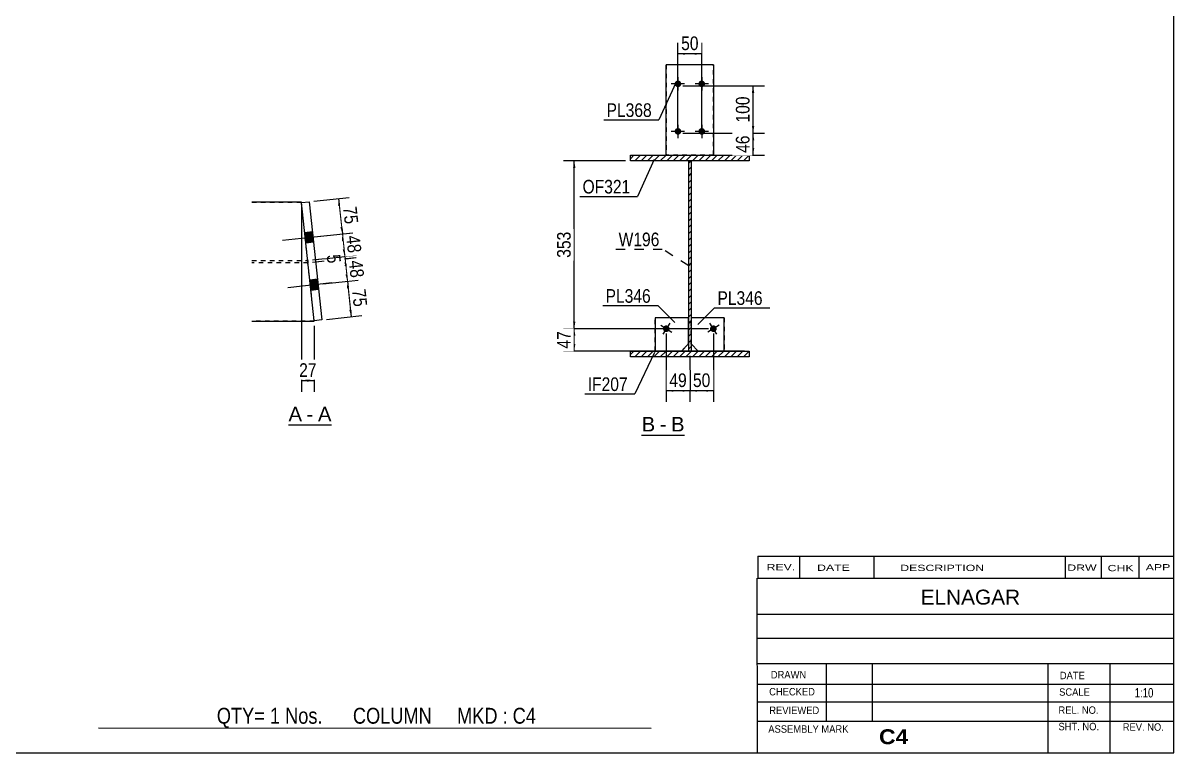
# Model space of a CAD drawing. Header units: millimetres. Extents: x -339 to 63, y -167 to 110.
# Drawn here: x -178.9 to 63, y -166.8 to -13.3 of the extents above; entities that cross this region are included whole.
import ezdxf

# ---------------------------------------------------------------- set-up
doc = ezdxf.new("R2010")
doc.units = ezdxf.units.MM
doc.linetypes.add('DXK_LINE_DOT1', pattern=[1.8814, 0.9407, -0.9407])
doc.linetypes.add('DXK_LINE_DOT2', pattern=[3.9198, 1.9599, -1.9599])
doc.styles.add('Arial', font='ARIAL.TTF', dxfattribs={"height": 0.2})
doc.styles.add('Arial Bold', font='ARIALBD.TTF', dxfattribs={"height": 0.2})
doc.styles.add('Arial Narrow', font='ARIALN.TTF', dxfattribs={"height": 0.2})

# ---------------------------------------------------------------- blocks, each defined once
blk = doc.blocks.new('Unknown-629260772-1210')
at = {"color": 5, "linetype": 'Continuous'}
for p, q in [((63.05, -166.8), (63.05, 110.2)), ((-336.95, -166.8), (63.05, -166.8))]:
    blk.add_line(p, q, dxfattribs=at)
blk = doc.blocks.new('Unknown-629260772-12 - 1934')
at = {"color": 7, "linetype": 'Continuous'}
blk.add_line((-123.11, -97.8), (-114.08, -97.8), dxfattribs=at)
at = {"color": 0, "linetype": 'Continuous'}
blk.add_wipeout([(-120.27, -97.05), (-120.27, -93.85), (-123.11, -93.85), (-123.11, -97.05)], dxfattribs=at)
blk.add_wipeout([(-117.88, -97.05), (-117.88, -93.85), (-119.31, -93.85), (-119.31, -97.05)], dxfattribs=at)
at = {"color": 96, "linetype": 'Continuous', "style": 'Arial'}
blk.add_text('A', height=3.06, dxfattribs=at).set_placement((-123.11, -97.05))
at = {"color": 0, "linetype": 'Continuous'}
blk.add_wipeout([(-114.08, -97.05), (-114.08, -93.85), (-116.92, -93.85), (-116.92, -97.05)], dxfattribs=at)
at = {"color": 96, "linetype": 'Continuous', "style": 'Arial'}
for s, p in [('A', (-116.92, -97.05)), ('-', (-119.31, -97.05))]:
    blk.add_text(s, height=3.06, dxfattribs=at).set_placement(p)
blk = doc.blocks.new('Unknown-629260772-13 - 2031')
at = {"color": 7, "linetype": 'Continuous'}
blk.add_line((-48.87, -99.93), (-39.84, -99.93), dxfattribs=at)
at = {"color": 0, "linetype": 'Continuous'}
blk.add_wipeout([(-46.03, -99.18), (-46.03, -95.98), (-48.87, -95.98), (-48.87, -99.18)], dxfattribs=at)
blk.add_wipeout([(-43.65, -99.18), (-43.65, -95.98), (-45.07, -95.98), (-45.07, -99.18)], dxfattribs=at)
at = {"color": 96, "linetype": 'Continuous', "style": 'Arial'}
blk.add_text('B', height=3.06, dxfattribs=at).set_placement((-48.87, -99.18))
at = {"color": 0, "linetype": 'Continuous'}
blk.add_wipeout([(-39.84, -99.18), (-39.84, -95.98), (-42.69, -95.98), (-42.69, -99.18)], dxfattribs=at)
at = {"color": 96, "linetype": 'Continuous', "style": 'Arial'}
for s, p in [('B', (-42.69, -99.18)), ('-', (-45.07, -99.18))]:
    blk.add_text(s, height=3.06, dxfattribs=at).set_placement(p)
blk = doc.blocks.new('Part-629260772-1977 - 1934')
at = {"color": 7, "linetype": 'DXK_LINE_DOT1'}
for p, q in [((-130.79, -50.95), (-120.39, -50.95)), ((-120.39, -50.95), (-120.38, -51.02)), ((-117.7, -75.95), (-130.79, -75.95))]:
    blk.add_line(p, q, dxfattribs=at)
blk = doc.blocks.new('Bolt-629260772-1952 - 1934')
at = {"linetype": 'Continuous'}
for points in [[(-119.69, -57.39), (-119.46, -59.57), (-117.87, -59.4), (-118.1, -57.22)], [(-119.69, -57.39), (-119.46, -59.57), (-117.87, -59.4), (-118.1, -57.22)], [(-119.69, -57.39), (-119.46, -59.57), (-117.87, -59.4), (-118.1, -57.22)], [(-119.69, -57.39), (-119.46, -59.57), (-117.87, -59.4), (-118.1, -57.22)], [(-118.63, -67.33), (-118.39, -69.52), (-116.8, -69.35), (-117.03, -67.16)], [(-118.63, -67.33), (-118.39, -69.52), (-116.8, -69.35), (-117.03, -67.16)], [(-118.63, -67.33), (-118.39, -69.52), (-116.8, -69.35), (-117.03, -67.16)], [(-118.63, -67.33), (-118.39, -69.52), (-116.8, -69.35), (-117.03, -67.16)]]:
    blk.add_hatch(color=3, dxfattribs=at).paths.add_polyline_path(points)
at = {"color": 3, "linetype": 'Continuous'}
for p, q in [((-115.06, -58), (-124.35, -58.99)), ((-115.06, -58), (-124.35, -58.99)), ((-115.06, -58), (-124.35, -58.99)), ((-115.06, -58), (-124.35, -58.99)), ((-118.1, -57.22), (-119.69, -57.39)), ((-118.1, -57.22), (-119.69, -57.39)), ((-118.1, -57.22), (-119.69, -57.39)), ((-118.1, -57.22), (-119.69, -57.39)), ((-117.87, -59.4), (-119.46, -59.57)), ((-117.87, -59.4), (-119.46, -59.57)), ((-117.87, -59.4), (-119.46, -59.57)), ((-117.87, -59.4), (-119.46, -59.57)), ((-117.03, -67.16), (-118.63, -67.33)), ((-117.03, -67.16), (-118.63, -67.33)), ((-117.03, -67.16), (-118.63, -67.33)), ((-117.03, -67.16), (-118.63, -67.33)), ((-113.99, -67.94), (-123.28, -68.94)), ((-113.99, -67.94), (-123.28, -68.94)), ((-113.99, -67.94), (-123.28, -68.94)), ((-113.99, -67.94), (-123.28, -68.94)), ((-116.8, -69.35), (-118.39, -69.52)), ((-116.8, -69.35), (-118.39, -69.52)), ((-116.8, -69.35), (-118.39, -69.52)), ((-116.8, -69.35), (-118.39, -69.52))]:
    blk.add_line(p, q, dxfattribs=at)
blk = doc.blocks.new('Part-629260772-1973 - 1934')
at = {"color": 2, "linetype": 'Continuous'}
for p, q in [((-120.39, -50.95), (-130.79, -50.95)), ((-120.38, -51.02), (-120.39, -50.95)), ((-130.79, -75.95), (-117.7, -75.95)), ((-117.7, -75.95), (-117.71, -75.88))]:
    blk.add_line(p, q, dxfattribs=at)
at = {"color": 7, "linetype": 'DXK_LINE_DOT1'}
for p, q in [((-119.07, -63.2), (-120.38, -51.02)), ((-117.7, -75.95), (-119.02, -63.7))]:
    blk.add_line(p, q, dxfattribs=at)
blk = doc.blocks.new('Part-629260772-1965 - 1934')
at = {"color": 2, "linetype": 'Continuous'}
for p, q in [((-120.38, -51.02), (-118.79, -50.85)), ((-117.71, -75.88), (-120.38, -51.02)), ((-118.79, -50.85), (-116.12, -75.71)), ((-116.12, -75.71), (-117.71, -75.88))]:
    blk.add_line(p, q, dxfattribs=at)
blk = doc.blocks.new('Part-629260772-1966 - 1934')
at = {"color": 7, "linetype": 'DXK_LINE_DOT1'}
for p, q in [((-130.79, -63.2), (-119.07, -63.2)), ((-119.02, -63.7), (-130.79, -63.7)), ((-119.07, -63.2), (-119.02, -63.7))]:
    blk.add_line(p, q, dxfattribs=at)
blk = doc.blocks.new('Part-629260772-2101 - 2031')
at = {"linetype": 'Continuous'}
h = blk.add_hatch(dxfattribs=at)
h.set_pattern_fill('', scale=0.3, style=0, pattern_type=0)
h.set_pattern_definition([(45, (-26.2322, -82.2621), (-0.67352, 0.67352), [])])
h.paths.add_polyline_path([(-26.23, -83.46), (-26.23, -82.26), (-51.23, -82.26), (-51.23, -83.46)])
at = {"color": 2, "linetype": 'Continuous'}
for p, q in [((-51.23, -83.46), (-51.23, -82.26)), ((-51.23, -82.26), (-26.23, -82.26)), ((-26.23, -82.26), (-26.23, -83.46)), ((-26.23, -83.46), (-51.23, -83.46))]:
    blk.add_line(p, q, dxfattribs=at)
blk = doc.blocks.new('Bolt-629260772-2042 - 2031')
at = {"linetype": 'Continuous'}
blk.add_hatch(color=3, dxfattribs=at).paths.add_polyline_path([(-34.48, -77.56), (-34.47, -77.42), (-34.42, -77.28), (-34.35, -77.15), (-34.25, -77.04), (-34.13, -76.96), (-34, -76.9), (-33.85, -76.87), (-33.71, -76.87), (-33.57, -76.9), (-33.43, -76.96), (-33.31, -77.04), (-33.22, -77.15), (-33.14, -77.28), (-33.1, -77.42), (-33.08, -77.56), (-33.1, -77.71), (-33.14, -77.85), (-33.22, -77.97), (-33.31, -78.08), (-33.43, -78.17), (-33.57, -78.23), (-33.71, -78.26), (-33.85, -78.26), (-34, -78.23), (-34.13, -78.17), (-34.25, -78.08), (-34.35, -77.97), (-34.42, -77.85), (-34.47, -77.71)])
at = {"color": 3, "linetype": 'Continuous'}
for p, q in [((-32.6, -76.81), (-34.96, -78.32)), ((-33.03, -78.74), (-34.53, -76.38))]:
    blk.add_line(p, q, dxfattribs=at)
blk = doc.blocks.new('Bolt-629260772-2043 - 2031')
at = {"linetype": 'Continuous'}
blk.add_hatch(color=3, dxfattribs=at).paths.add_polyline_path([(-44.38, -77.56), (-44.37, -77.42), (-44.32, -77.28), (-44.25, -77.15), (-44.15, -77.04), (-44.03, -76.96), (-43.9, -76.9), (-43.75, -76.87), (-43.61, -76.87), (-43.47, -76.9), (-43.33, -76.96), (-43.21, -77.04), (-43.12, -77.15), (-43.04, -77.28), (-43, -77.42), (-42.98, -77.56), (-43, -77.71), (-43.04, -77.85), (-43.12, -77.97), (-43.21, -78.08), (-43.33, -78.17), (-43.47, -78.23), (-43.61, -78.26), (-43.75, -78.26), (-43.9, -78.23), (-44.03, -78.17), (-44.15, -78.08), (-44.25, -77.97), (-44.32, -77.85), (-44.37, -77.71)])
at = {"color": 3, "linetype": 'Continuous'}
for p, q in [((-44.86, -76.81), (-42.5, -78.32)), ((-42.93, -76.38), (-44.43, -78.74))]:
    blk.add_line(p, q, dxfattribs=at)
blk = doc.blocks.new('Bolt-629260772-2044 - 2031')
at = {"linetype": 'Continuous'}
for points in [[(-41.93, -26.06), (-41.92, -25.92), (-41.87, -25.78), (-41.8, -25.65), (-41.7, -25.54), (-41.58, -25.46), (-41.45, -25.4), (-41.31, -25.37), (-41.16, -25.37), (-41.02, -25.4), (-40.88, -25.46), (-40.76, -25.54), (-40.67, -25.65), (-40.59, -25.78), (-40.55, -25.92), (-40.53, -26.06), (-40.55, -26.21), (-40.59, -26.35), (-40.67, -26.47), (-40.76, -26.58), (-40.88, -26.67), (-41.02, -26.73), (-41.16, -26.76), (-41.31, -26.76), (-41.45, -26.73), (-41.58, -26.67), (-41.7, -26.58), (-41.8, -26.47), (-41.87, -26.35), (-41.92, -26.21)], [(-36.93, -26.06), (-36.92, -25.92), (-36.87, -25.78), (-36.8, -25.65), (-36.7, -25.54), (-36.58, -25.46), (-36.45, -25.4), (-36.31, -25.37), (-36.16, -25.37), (-36.02, -25.4), (-35.88, -25.46), (-35.76, -25.54), (-35.67, -25.65), (-35.59, -25.78), (-35.55, -25.92), (-35.53, -26.06), (-35.55, -26.21), (-35.59, -26.35), (-35.67, -26.47), (-35.76, -26.58), (-35.88, -26.67), (-36.02, -26.73), (-36.16, -26.76), (-36.31, -26.76), (-36.45, -26.73), (-36.58, -26.67), (-36.7, -26.58), (-36.8, -26.47), (-36.87, -26.35), (-36.92, -26.21)], [(-41.93, -36.06), (-41.92, -35.92), (-41.87, -35.78), (-41.8, -35.65), (-41.7, -35.54), (-41.58, -35.46), (-41.45, -35.4), (-41.31, -35.37), (-41.16, -35.37), (-41.02, -35.4), (-40.88, -35.46), (-40.76, -35.54), (-40.67, -35.65), (-40.59, -35.78), (-40.55, -35.92), (-40.53, -36.06), (-40.55, -36.21), (-40.59, -36.35), (-40.67, -36.47), (-40.76, -36.58), (-40.88, -36.67), (-41.02, -36.73), (-41.16, -36.76), (-41.31, -36.76), (-41.45, -36.73), (-41.58, -36.67), (-41.7, -36.58), (-41.8, -36.47), (-41.87, -36.35), (-41.92, -36.21)], [(-36.93, -36.06), (-36.92, -35.92), (-36.87, -35.78), (-36.8, -35.65), (-36.7, -35.54), (-36.58, -35.46), (-36.45, -35.4), (-36.31, -35.37), (-36.16, -35.37), (-36.02, -35.4), (-35.88, -35.46), (-35.76, -35.54), (-35.67, -35.65), (-35.59, -35.78), (-35.55, -35.92), (-35.53, -36.06), (-35.55, -36.21), (-35.59, -36.35), (-35.67, -36.47), (-35.76, -36.58), (-35.88, -36.67), (-36.02, -36.73), (-36.16, -36.76), (-36.31, -36.76), (-36.45, -36.73), (-36.58, -36.67), (-36.7, -36.58), (-36.8, -36.47), (-36.87, -36.35), (-36.92, -36.21)]]:
    blk.add_hatch(color=3, dxfattribs=at).paths.add_polyline_path(points)
at = {"color": 3, "linetype": 'Continuous'}
for p, q in [((-39.83, -26.06), (-42.63, -26.06)), ((-41.23, -24.66), (-41.23, -27.46)), ((-34.83, -26.06), (-37.63, -26.06)), ((-36.23, -24.66), (-36.23, -27.46)), ((-39.83, -36.06), (-42.63, -36.06)), ((-41.23, -34.66), (-41.23, -37.46)), ((-34.83, -36.06), (-37.63, -36.06)), ((-36.23, -34.66), (-36.23, -37.46))]:
    blk.add_line(p, q, dxfattribs=at)
blk = doc.blocks.new('Part-629260772-2054 - 2031')
at = {"linetype": 'Continuous'}
h = blk.add_hatch(dxfattribs=at)
h.set_pattern_fill('', scale=0.3, style=0, pattern_type=0)
h.set_pattern_definition([(45, (-38.4822, -42.2621), (-0.67352, 0.67352), [])])
h.paths.add_polyline_path([(-38.48, -82.26), (-38.48, -42.26), (-38.98, -42.26), (-38.98, -82.26)])
at = {"color": 2, "linetype": 'Continuous'}
for p, q in [((-38.98, -82.26), (-38.98, -42.26)), ((-38.98, -42.26), (-38.48, -42.26)), ((-38.48, -42.26), (-38.48, -82.26)), ((-38.48, -82.26), (-38.98, -82.26))]:
    blk.add_line(p, q, dxfattribs=at)
blk = doc.blocks.new('Part-629260772-2080 - 2031')
at = {"color": 7, "linetype": 'DXK_LINE_DOT1'}
for p, q in [((-38.49, -80.76), (-38.49, -75.26)), ((-38.48, -75.26), (-38.49, -75.26)), ((-31.49, -75.26), (-31.49, -82.26)), ((-36.99, -82.26), (-38.49, -80.76)), ((-38.49, -80.76), (-38.49, -80.76)), ((-31.49, -82.26), (-36.99, -82.26))]:
    blk.add_line(p, q, dxfattribs=at)
at = {"color": 2, "linetype": 'Continuous'}
for p, q in [((-31.49, -75.26), (-38.48, -75.26)), ((-31.49, -75.26), (-31.49, -75.26)), ((-31.49, -82.26), (-31.49, -75.26)), ((-36.99, -82.26), (-38.48, -80.77))]:
    blk.add_line(p, q, dxfattribs=at)
blk = doc.blocks.new('Part-629260772-2085 - 2031')
at = {"color": 2, "linetype": 'Continuous'}
for p, q in [((-45.99, -75.26), (-45.99, -75.26)), ((-38.99, -75.26), (-45.99, -75.26)), ((-45.99, -75.26), (-45.99, -82.26)), ((-38.99, -80.76), (-38.99, -75.26)), ((-38.99, -80.76), (-40.49, -82.26)), ((-38.99, -80.76), (-38.99, -80.76))]:
    blk.add_line(p, q, dxfattribs=at)
at = {"color": 7, "linetype": 'DXK_LINE_DOT1'}
for p, q in [((-45.99, -82.26), (-45.99, -75.26)), ((-38.99, -75.26), (-38.99, -80.76)), ((-40.49, -82.26), (-45.99, -82.26)), ((-40.49, -82.26), (-38.99, -80.76))]:
    blk.add_line(p, q, dxfattribs=at)
blk = doc.blocks.new('Part-629260772-2090 - 2031')
at = {"color": 2, "linetype": 'Continuous'}
for p, q in [((-33.73, -22.06), (-43.73, -22.06)), ((-43.73, -41.06), (-43.73, -22.06)), ((-33.73, -22.06), (-33.73, -22.06)), ((-33.73, -22.06), (-33.73, -41.06))]:
    blk.add_line(p, q, dxfattribs=at)
at = {"color": 7, "linetype": 'DXK_LINE_DOT1'}
for p, q in [((-43.73, -22.06), (-43.73, -41.06)), ((-33.73, -41.06), (-33.73, -22.06)), ((-33.73, -41.06), (-43.73, -41.06)), ((-33.73, -41.06), (-33.73, -41.06))]:
    blk.add_line(p, q, dxfattribs=at)
blk = doc.blocks.new('Part-629260772-2108 - 2031')
at = {"linetype": 'Continuous'}
h = blk.add_hatch(dxfattribs=at)
h.set_pattern_fill('', scale=0.3, style=0, pattern_type=0)
h.set_pattern_definition([(45, (-26.2322, -41.0621), (-0.67352, 0.67352), [])])
h.paths.add_polyline_path([(-26.23, -42.26), (-26.23, -41.06), (-51.23, -41.06), (-51.23, -42.26)])
at = {"color": 2, "linetype": 'Continuous'}
for p, q in [((-51.23, -42.26), (-51.23, -41.06)), ((-51.23, -41.06), (-26.23, -41.06)), ((-26.23, -41.06), (-26.23, -42.26)), ((-26.23, -42.26), (-51.23, -42.26))]:
    blk.add_line(p, q, dxfattribs=at)
blk = doc.blocks.new('StraightDimension-629260772-1982 - 1934')
at = {"linetype": 'Continuous'}
for points in [[(-111.32, -64.38), (-111.23, -62.86), (-110.82, -64.33)], [(-110.64, -66.07), (-110.73, -67.59), (-111.13, -66.12)]]:
    blk.add_hatch(color=7, dxfattribs=at).paths.add_polyline_path(points)
at = {"color": 7, "linetype": 'Continuous'}
for p, q in [((-118.05, -63.6), (-109, -62.62)), ((-111.23, -62.86), (-110.73, -67.59)), ((-115.92, -68.15), (-108.49, -67.35))]:
    blk.add_line(p, q, dxfattribs=at)
at = {"color": 0}
blk.add_wipeout([(-110.57, -67.62), (-106.39, -67.17), (-106.91, -62.35), (-111.09, -62.79)], dxfattribs=at)
at = {"color": 3, "style": 'Arial Narrow'}
blk.add_text('48', height=2.863, rotation=-83.8638, dxfattribs=at).set_placement((-110.43, -63.33))
blk = doc.blocks.new('StraightDimension-629260772-1992 - 1934')
at = {"linetype": 'Continuous'}
for points in [[(-111.2, -60.85), (-111.29, -62.37), (-111.7, -60.9)], [(-111.32, -64.38), (-111.23, -62.86), (-110.82, -64.33)]]:
    blk.add_hatch(color=7, dxfattribs=at).paths.add_polyline_path(points)
at = {"color": 7, "linetype": 'Continuous'}
for p, q in [((-118.05, -63.1), (-108.9, -62.11)), ((-118.05, -63.6), (-108.85, -62.61)), ((-111.29, -62.37), (-111.23, -62.86))]:
    blk.add_line(p, q, dxfattribs=at)
at = {"color": 0}
blk.add_wipeout([(-115.42, -64.59), (-111.25, -64.14), (-111.57, -61.13), (-115.75, -61.57)], dxfattribs=at)
at = {"color": 3, "style": 'Arial Narrow'}
blk.add_text('5', height=2.86, rotation=-83.8638, dxfattribs=at).set_placement((-115.09, -62.11))
blk = doc.blocks.new('StraightDimension-629260772-1999 - 1934')
at = {"linetype": 'Continuous'}
for points in [[(-110.81, -69.1), (-110.73, -67.59), (-110.32, -69.05)], [(-109.84, -73.53), (-109.92, -75.04), (-110.33, -73.58)]]:
    blk.add_hatch(color=7, dxfattribs=at).paths.add_polyline_path(points)
at = {"color": 7, "linetype": 'Continuous'}
for p, q in [((-115.92, -68.15), (-108.49, -67.35)), ((-110.73, -67.59), (-109.92, -75.04)), ((-115.12, -75.6), (-107.69, -74.8))]:
    blk.add_line(p, q, dxfattribs=at)
at = {"color": 0}
blk.add_wipeout([(-109.92, -73.71), (-105.74, -73.26), (-106.26, -68.44), (-110.43, -68.88)], dxfattribs=at)
at = {"color": 3, "style": 'Arial Narrow'}
blk.add_text('75', height=2.863, rotation=-83.8638, dxfattribs=at).set_placement((-109.77, -69.42))
blk = doc.blocks.new('StraightDimension-629260772-2009 - 1934')
at = {"linetype": 'Continuous'}
for points in [[(-111.88, -59.16), (-111.79, -57.64), (-111.39, -59.11)], [(-111.2, -60.85), (-111.29, -62.37), (-111.7, -60.9)]]:
    blk.add_hatch(color=7, dxfattribs=at).paths.add_polyline_path(points)
at = {"color": 7, "linetype": 'Continuous'}
for p, q in [((-116.99, -58.2), (-109.56, -57.4)), ((-111.79, -57.64), (-111.29, -62.37)), ((-118.05, -63.1), (-109.05, -62.13))]:
    blk.add_line(p, q, dxfattribs=at)
at = {"color": 0}
blk.add_wipeout([(-111.13, -62.4), (-106.96, -61.96), (-107.47, -57.13), (-111.65, -57.58)], dxfattribs=at)
at = {"color": 3, "style": 'Arial Narrow'}
blk.add_text('48', height=2.863, rotation=-83.8638, dxfattribs=at).set_placement((-110.99, -58.11))
blk = doc.blocks.new('StraightDimension-629260772-2019 - 1934')
at = {"linetype": 'Continuous'}
for points in [[(-112.68, -51.7), (-112.6, -50.19), (-112.19, -51.65)], [(-111.71, -56.13), (-111.79, -57.64), (-112.2, -56.18)]]:
    blk.add_hatch(color=7, dxfattribs=at).paths.add_polyline_path(points)
at = {"color": 7, "linetype": 'Continuous'}
for p, q in [((-117.79, -50.75), (-110.36, -49.95)), ((-112.6, -50.19), (-111.79, -57.64)), ((-116.99, -58.2), (-109.56, -57.4))]:
    blk.add_line(p, q, dxfattribs=at)
at = {"color": 0}
blk.add_wipeout([(-111.79, -56.31), (-107.61, -55.86), (-108.13, -51.04), (-112.31, -51.49)], dxfattribs=at)
at = {"color": 3, "style": 'Arial Narrow'}
blk.add_text('75', height=2.863, rotation=-83.8638, dxfattribs=at).set_placement((-111.65, -52.02))
blk = doc.blocks.new('StraightDimension-629260772-2962 - 1934')
at = {"linetype": 'Continuous'}
for points in [[(-118.89, -88.7), (-120.39, -88.45), (-118.89, -88.2)], [(-119.2, -88.2), (-117.7, -88.45), (-119.2, -88.7)]]:
    blk.add_hatch(color=7, dxfattribs=at).paths.add_polyline_path(points)
at = {"color": 7, "linetype": 'Continuous'}
for p, q in [((-120.39, -51.95), (-120.39, -90.85)), ((-117.7, -76.95), (-117.7, -90.85)), ((-120.39, -88.45), (-117.7, -88.45))]:
    blk.add_line(p, q, dxfattribs=at)
at = {"color": 0}
blk.add_wipeout([(-116.61, -88.3), (-116.61, -84.1), (-121.47, -84.1), (-121.47, -88.3)], dxfattribs=at)
at = {"color": 3, "style": 'Arial Narrow'}
blk.add_text('27', height=2.863, dxfattribs=at).set_placement((-120.87, -87.7))
blk = doc.blocks.new('StraightDimension-629260772-2114 - 2031')
at = {"linetype": 'Continuous'}
for points in [[(-63.29, -43.76), (-63.04, -42.26), (-62.79, -43.76)], [(-62.79, -76.06), (-63.04, -77.56), (-63.29, -76.06)]]:
    blk.add_hatch(color=7, dxfattribs=at).paths.add_polyline_path(points)
at = {"color": 7, "linetype": 'Continuous'}
for p, q in [((-52.23, -42.26), (-65.29, -42.26)), ((-63.04, -77.56), (-63.04, -42.26)), ((-34.78, -77.56), (-65.29, -77.56))]:
    blk.add_line(p, q, dxfattribs=at)
at = {"color": 0}
blk.add_wipeout([(-63.19, -56.57), (-67.39, -56.57), (-67.39, -63.25), (-63.19, -63.25)], dxfattribs=at)
at = {"color": 3, "style": 'Arial Narrow'}
blk.add_text('353', height=2.863, rotation=90.0002, dxfattribs=at).set_placement((-63.79, -62.65))
blk = doc.blocks.new('StraightDimension-629260772-2168 - 2031')
at = {"linetype": 'Continuous'}
for points in [[(-39.73, -19.97), (-41.23, -19.72), (-39.73, -19.47)], [(-37.73, -19.47), (-36.23, -19.72), (-37.73, -19.97)]]:
    blk.add_hatch(color=7, dxfattribs=at).paths.add_polyline_path(points)
at = {"color": 7, "linetype": 'Continuous'}
for p, q in [((-41.23, -35.46), (-41.23, -17.47)), ((-36.23, -35.46), (-36.23, -17.47)), ((-41.23, -19.72), (-36.23, -19.72))]:
    blk.add_line(p, q, dxfattribs=at)
at = {"color": 0}
blk.add_wipeout([(-36.3, -19.57), (-36.3, -15.37), (-41.16, -15.37), (-41.16, -19.57)], dxfattribs=at)
at = {"color": 3, "style": 'Arial Narrow'}
blk.add_text('50', height=2.863, dxfattribs=at).set_placement((-40.56, -18.97))
blk = doc.blocks.new('StraightDimension-629260772-2124 - 2031')
at = {"linetype": 'Continuous'}
for points in [[(-63.29, -79.06), (-63.04, -77.56), (-62.79, -79.06)], [(-62.79, -80.76), (-63.04, -82.26), (-63.29, -80.76)]]:
    blk.add_hatch(color=7, dxfattribs=at).paths.add_polyline_path(points)
at = {"color": 7, "linetype": 'Continuous'}
for p, q in [((-34.78, -77.56), (-65.29, -77.56)), ((-63.04, -82.26), (-63.04, -77.56)), ((-27.23, -82.26), (-65.29, -82.26))]:
    blk.add_line(p, q, dxfattribs=at)
at = {"color": 0}
blk.add_wipeout([(-63.19, -77.48), (-67.39, -77.48), (-67.39, -82.34), (-63.19, -82.34)], dxfattribs=at)
at = {"color": 3, "style": 'Arial Narrow'}
blk.add_text('47', height=2.863, rotation=90.0002, dxfattribs=at).set_placement((-63.79, -81.74))
blk = doc.blocks.new('StraightDimension-629260772-2135 - 2031')
at = {"linetype": 'Continuous'}
for points in [[(-25.69, -27.96), (-25.44, -26.46), (-25.19, -27.96)], [(-25.19, -34.96), (-25.44, -36.46), (-25.69, -34.96)]]:
    blk.add_hatch(color=7, dxfattribs=at).paths.add_polyline_path(points)
at = {"color": 7, "linetype": 'Continuous'}
for p, q in [((-40.23, -26.46), (-23.04, -26.46)), ((-25.44, -36.46), (-25.44, -26.46)), ((-40.23, -36.46), (-23.04, -36.46))]:
    blk.add_line(p, q, dxfattribs=at)
at = {"color": 0}
blk.add_wipeout([(-25.59, -28.12), (-29.79, -28.12), (-29.79, -34.8), (-25.59, -34.8)], dxfattribs=at)
at = {"color": 3, "style": 'Arial Narrow'}
blk.add_text('100', height=2.863, rotation=90.0002, dxfattribs=at).set_placement((-26.19, -34.2))
blk = doc.blocks.new('StraightDimension-629260772-2142 - 2031')
at = {"linetype": 'Continuous'}
for points in [[(-25.69, -37.96), (-25.44, -36.46), (-25.19, -37.96)], [(-25.19, -39.56), (-25.44, -41.06), (-25.69, -39.56)]]:
    blk.add_hatch(color=7, dxfattribs=at).paths.add_polyline_path(points)
at = {"color": 7, "linetype": 'Continuous'}
for p, q in [((-40.23, -36.46), (-23.04, -36.46)), ((-25.44, -41.06), (-25.44, -36.46)), ((-50.23, -41.06), (-23.04, -41.06))]:
    blk.add_line(p, q, dxfattribs=at)
at = {"color": 0}
blk.add_wipeout([(-25.59, -36.33), (-29.79, -36.33), (-29.79, -41.19), (-25.59, -41.19)], dxfattribs=at)
at = {"color": 3, "style": 'Arial Narrow'}
blk.add_text('46', height=2.863, rotation=90.0002, dxfattribs=at).set_placement((-26.19, -40.59))
blk = doc.blocks.new('StraightDimension-629260772-2153 - 2031')
at = {"linetype": 'Continuous'}
for points in [[(-37.23, -90.83), (-38.73, -90.58), (-37.23, -90.33)], [(-35.28, -90.33), (-33.78, -90.58), (-35.28, -90.83)]]:
    blk.add_hatch(color=7, dxfattribs=at).paths.add_polyline_path(points)
at = {"color": 7, "linetype": 'Continuous'}
for p, q in [((-33.78, -78.56), (-33.78, -92.98)), ((-38.73, -83.26), (-38.73, -92.98)), ((-38.73, -90.58), (-33.78, -90.58))]:
    blk.add_line(p, q, dxfattribs=at)
at = {"color": 0}
blk.add_wipeout([(-33.83, -90.43), (-33.83, -86.23), (-38.68, -86.23), (-38.68, -90.43)], dxfattribs=at)
at = {"color": 3, "style": 'Arial Narrow'}
blk.add_text('50', height=2.863, dxfattribs=at).set_placement((-38.08, -89.83))
blk = doc.blocks.new('StraightDimension-629260772-2160 - 2031')
at = {"linetype": 'Continuous'}
for points in [[(-42.18, -90.83), (-43.68, -90.58), (-42.18, -90.33)], [(-40.23, -90.33), (-38.73, -90.58), (-40.23, -90.83)]]:
    blk.add_hatch(color=7, dxfattribs=at).paths.add_polyline_path(points)
at = {"color": 7, "linetype": 'Continuous'}
for p, q in [((-43.68, -78.56), (-43.68, -92.98)), ((-38.73, -83.26), (-38.73, -92.98)), ((-43.68, -90.58), (-38.73, -90.58))]:
    blk.add_line(p, q, dxfattribs=at)
at = {"color": 0}
blk.add_wipeout([(-38.78, -90.43), (-38.78, -86.23), (-43.64, -86.23), (-43.64, -90.43)], dxfattribs=at)
at = {"color": 3, "style": 'Arial Narrow'}
blk.add_text('49', height=2.863, dxfattribs=at).set_placement((-43.04, -89.83))
blk = doc.blocks.new('CBS_CALLOFF-629260772-3450')
at = {"color": 7, "linetype": 'Continuous'}
blk.add_line((-163.07, -161.53), (-46.84, -161.55), dxfattribs=at)
at = {"color": 3, "linetype": 'Continuous', "style": 'Arial Narrow'}
blk.add_text('QTY= 1 Nos.      COLUMN     MKD : C4', height=3.3405, dxfattribs=at).set_placement((-138.18, -160.64))
blk = doc.blocks.new('CBS_NAME_BLOG-629260772-3451')
at = {"color": 7, "linetype": 'Continuous'}
for p, q in [((-24.54, -166.76), (-24.55, -130.05)), ((-24.54, -130.05), (62.97, -130.05)), ((-24.54, -137.58), (62.98, -137.58)), ((-24.47, -142.64), (63.05, -142.64)), ((-24.54, -148.01), (62.97, -148.01)), ((-10.02, -160.12), (-10.02, -148.02)), ((-0.34, -160.09), (-0.34, -148.02)), ((36.58, -166.76), (36.58, -148.03)), ((49.63, -166.76), (49.63, -148.01)), ((-24.54, -152.31), (63.05, -152.29)), ((-24.54, -156.06), (62.97, -156.06)), ((-24.54, -160.1), (62.97, -160.1)), ((-24.54, -166.8), (63.05, -166.8))]:
    blk.add_line(p, q, dxfattribs=at)
at = {"color": 3, "linetype": 'Continuous', "style": 'Arial'}
blk.add_text('ELNAGAR', height=3.133, dxfattribs=at).set_placement((9.78, -135.58))
at = {"color": 3, "linetype": 'Continuous'}
for s, height, style, width, p in [('DRAWN', 1.566, 'Arial', 0.9, (-21.71, -151.12)), ('DATE', 1.566, 'Arial', 0.9, (39.05, -151.28)), ('CHECKED', 1.566, 'Arial', 0.9, (-22.06, -154.69)), ('SCALE', 1.566, 'Arial', 0.9, (38.9, -154.76)), ('1:10', 1.957, 'Arial Narrow', 0.9, (54.79, -155.11)), ('REVIEWED', 1.566, 'Arial', 0.9, (-22.03, -158.61)), ('REL. NO.', 1.566, 'Arial', 0.9, (38.76, -158.56)), ('ASSEMBLY MARK', 1.5663, 'Arial', 0.9, (-22.24, -162.54)), ('C4', 3.131, 'Arial Bold', 1.1, (1.04, -164.94)), ('SHT. NO.', 1.566, 'Arial', 0.9, (38.76, -162.02)), ('REV. NO.', 1.566, 'Arial', 0.9, (52.28, -162.12))]:
    blk.add_text(s, height=height, dxfattribs=dict(at, style=style, width=width)).set_placement(p)
blk = doc.blocks.new('CBS_REVISION-629260772-3452')
at = {"color": 7, "linetype": 'Continuous'}
for p, q in [((-24.46, -125.42), (63.04, -125.42)), ((-24.46, -125.42), (-24.46, -130.05)), ((-15.66, -125.42), (-15.66, -130.05)), ((-0.07, -125.42), (-0.07, -129.98)), ((40.19, -125.42), (40.19, -130.05)), ((47.73, -125.42), (47.73, -130.05)), ((55.68, -125.42), (55.68, -130.05)), ((-24.46, -130.05), (63.04, -130.05))]:
    blk.add_line(p, q, dxfattribs=at)
at = {"color": 7, "style": 'Arial Narrow', "width": 1.7}
for s, height, p in [('REV.', 1.326, (-22.6, -128.37)), ('DATE', 1.326, (-11.98, -128.49)), ('DESCRIPTION', 1.3257, (5.5, -128.54)), ('DRW', 1.326, (40.62, -128.48)), ('CHK', 1.326, (49.1, -128.57)), ('APP', 1.326, (57.11, -128.41))]:
    blk.add_text(s, height=height, dxfattribs=at).set_placement(p)
blk = doc.blocks.new('Mark-629260772-2050 - 2031')
at = {"color": 0}
blk.add_wipeout([(-45.13, -60.22), (-45.13, -57.22), (-53.71, -57.22), (-53.71, -60.22)], dxfattribs=at)
blk.add_wipeout([(-45.13, -60.22), (-45.13, -57.22), (-53.71, -57.22), (-53.71, -60.22)], dxfattribs=at)
at = {"color": 7, "linetype": 'DXK_LINE_DOT2'}
for p in [(-54.31, -60.82), (-38.98, -64.35)]:
    blk.add_line(p, (-44.53, -60.82), dxfattribs=at)
at = {"color": 3, "style": 'Arial Narrow'}
blk.add_text('W196', height=2.863, dxfattribs=at).set_placement((-53.71, -60.22))
blk = doc.blocks.new('Mark-629260772-2076 - 2031')
at = {"color": 0}
blk.add_wipeout([(-23.42, -72.56), (-23.42, -69.56), (-32.93, -69.56), (-32.93, -72.56)], dxfattribs=at)
blk.add_wipeout([(-23.42, -72.56), (-23.42, -69.56), (-32.93, -69.56), (-32.93, -72.56)], dxfattribs=at)
at = {"color": 7, "linetype": 'Continuous'}
for p, q in [((-37.06, -76.69), (-33.53, -73.16)), ((-33.53, -73.16), (-21.92, -73.16))]:
    blk.add_line(p, q, dxfattribs=at)
at = {"color": 3, "style": 'Arial Narrow'}
blk.add_text('PL346', height=2.863, dxfattribs=at).set_placement((-32.93, -72.56))
blk = doc.blocks.new('Mark-629260772-2081 - 2031')
at = {"color": 7, "linetype": 'Continuous'}
blk.add_line((-41.92, -76.25), (-45.45, -72.71), dxfattribs=at)
at = {"color": 0}
blk.add_wipeout([(-46.95, -72.11), (-46.95, -69.11), (-56.45, -69.11), (-56.45, -72.11)], dxfattribs=at)
blk.add_wipeout([(-46.95, -72.11), (-46.95, -69.11), (-56.45, -69.11), (-56.45, -72.11)], dxfattribs=at)
at = {"color": 7, "linetype": 'Continuous'}
blk.add_line((-57.05, -72.71), (-45.45, -72.71), dxfattribs=at)
at = {"color": 3, "style": 'Arial Narrow'}
blk.add_text('PL346', height=2.863, dxfattribs=at).set_placement((-56.45, -72.11))
blk = doc.blocks.new('Mark-629260772-2086 - 2031')
at = {"color": 7, "linetype": 'Continuous'}
blk.add_line((-41.7, -25.89), (-45.24, -33.63), dxfattribs=at)
at = {"color": 0}
blk.add_wipeout([(-46.74, -33.03), (-46.74, -30.03), (-56.24, -30.03), (-56.24, -33.03)], dxfattribs=at)
blk.add_wipeout([(-46.74, -33.03), (-46.74, -30.03), (-56.24, -30.03), (-56.24, -33.03)], dxfattribs=at)
at = {"color": 7, "linetype": 'Continuous'}
blk.add_line((-56.84, -33.63), (-45.24, -33.63), dxfattribs=at)
at = {"color": 3, "style": 'Arial Narrow'}
blk.add_text('PL368', height=2.863, dxfattribs=at).set_placement((-56.24, -33.03))
blk = doc.blocks.new('Mark-629260772-2097 - 2031')
at = {"color": 7, "linetype": 'Continuous'}
blk.add_line((-46.19, -82.55), (-50.29, -91.27), dxfattribs=at)
at = {"color": 0}
blk.add_wipeout([(-51.79, -90.67), (-51.79, -87.67), (-60.2, -87.67), (-60.2, -90.67)], dxfattribs=at)
blk.add_wipeout([(-51.79, -90.67), (-51.79, -87.67), (-60.2, -87.67), (-60.2, -90.67)], dxfattribs=at)
at = {"color": 7, "linetype": 'Continuous'}
blk.add_line((-60.8, -91.27), (-50.29, -91.27), dxfattribs=at)
at = {"color": 3, "style": 'Arial Narrow'}
blk.add_text('IF207', height=2.863, dxfattribs=at).set_placement((-60.2, -90.67))
blk = doc.blocks.new('Mark-629260772-2104 - 2031')
at = {"color": 7, "linetype": 'Continuous'}
blk.add_line((-46.2, -41.99), (-49.74, -49.73), dxfattribs=at)
at = {"color": 0}
blk.add_wipeout([(-51.24, -49.13), (-51.24, -46.13), (-61.29, -46.13), (-61.29, -49.13)], dxfattribs=at)
blk.add_wipeout([(-51.24, -49.13), (-51.24, -46.13), (-61.29, -46.13), (-61.29, -49.13)], dxfattribs=at)
at = {"color": 7, "linetype": 'Continuous'}
blk.add_line((-61.89, -49.73), (-49.74, -49.73), dxfattribs=at)
at = {"color": 3, "style": 'Arial Narrow'}
blk.add_text('OF321', height=2.863, dxfattribs=at).set_placement((-61.29, -49.13))

msp = doc.modelspace()

# ---------------------------------------------------------------- block references
for name in ['Unknown-629260772-1210', 'Part-629260772-2090 - 2031', 'Bolt-629260772-2044 - 2031', 'Part-629260772-2108 - 2031', 'Part-629260772-2054 - 2031', 'Part-629260772-1977 - 1934', 'Part-629260772-1973 - 1934', 'Part-629260772-1965 - 1934', 'Bolt-629260772-1952 - 1934', 'Part-629260772-1966 - 1934', 'Part-629260772-2085 - 2031', 'Bolt-629260772-2043 - 2031', 'Part-629260772-2080 - 2031', 'Bolt-629260772-2042 - 2031', 'Part-629260772-2101 - 2031', 'CBS_REVISION-629260772-3452', 'CBS_NAME_BLOG-629260772-3451', 'CBS_CALLOFF-629260772-3450']:
    msp.add_blockref(name, (0, 0))

# ---------------------------------------------------------------- next in the draw order: block references
for name in ['StraightDimension-629260772-2168 - 2031', 'StraightDimension-629260772-2114 - 2031', 'StraightDimension-629260772-1982 - 1934', 'Unknown-629260772-12 - 1934', 'Unknown-629260772-13 - 2031']:
    msp.add_blockref(name, (0, 0))

# ---------------------------------------------------------------- next in the draw order: block references
for name in ['Mark-629260772-2086 - 2031', 'StraightDimension-629260772-2135 - 2031', 'Mark-629260772-2050 - 2031', 'StraightDimension-629260772-1992 - 1934', 'StraightDimension-629260772-1999 - 1934', 'Mark-629260772-2081 - 2031', 'StraightDimension-629260772-2124 - 2031']:
    msp.add_blockref(name, (0, 0))

# ---------------------------------------------------------------- next in the draw order: block references
for name in ['StraightDimension-629260772-2142 - 2031', 'StraightDimension-629260772-2009 - 1934', 'Mark-629260772-2076 - 2031', 'StraightDimension-629260772-2153 - 2031', 'Mark-629260772-2097 - 2031']:
    msp.add_blockref(name, (0, 0))

# ---------------------------------------------------------------- next in the draw order: block references
for name in ['Mark-629260772-2104 - 2031', 'StraightDimension-629260772-2019 - 1934', 'StraightDimension-629260772-2160 - 2031']:
    msp.add_blockref(name, (0, 0))

# ---------------------------------------------------------------- next in the draw order: block references
msp.add_blockref('StraightDimension-629260772-2962 - 1934', (0, 0))

doc.saveas('drawing.dxf')
